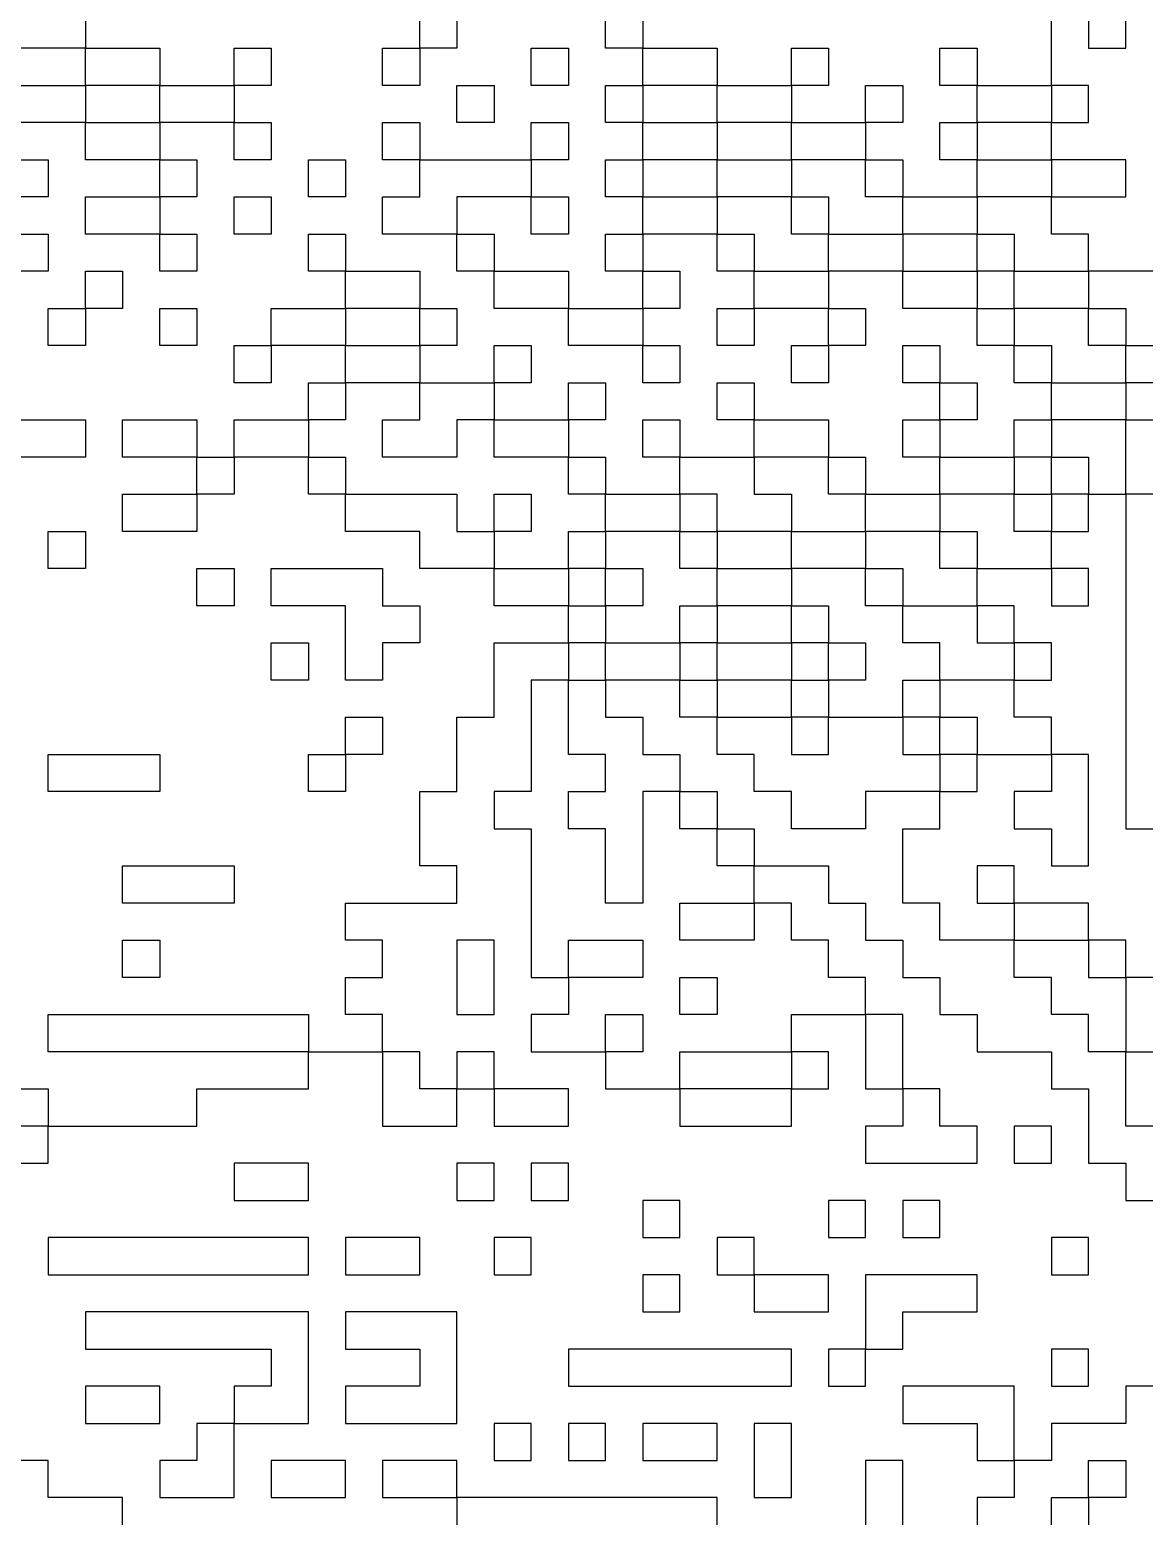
# Model space of a CAD drawing. Header units: inches. Extents: x 0.02 to 6.01, y 0.01 to 5.6.
# Drawn here: x 3.24 to 3.3868, y 2.5614 to 2.7572 of the extents above; entities that cross this region are included whole.
import ezdxf

# ---------------------------------------------------------------- set-up
doc = ezdxf.new("R2010")
doc.units = ezdxf.units.IN
doc.header["$MEASUREMENT"] = 0
for name, color, linetype in [('Bottom Layer', 5, 'Continuous'), ('Bottom Overlay', 54, 'Continuous'), ('Top Layer', 1, 'Continuous')]:
    doc.layers.add(name, color=color, linetype=linetype)

msp = doc.modelspace()

# ---------------------------------------------------------------- linework, layer by layer
at = {"layer": 'Bottom Layer'}
msp.add_lwpolyline([(4.54993, 5.5954, 0.01, 0.01, -0.760418), (3.00371, 0.01993, 0.01, 0.01, 0)], format="xyseb", dxfattribs=at)
at = {"layer": 'Bottom Overlay'}
for p, q in [((3.38436, 2.75471), (3.38436, 2.76939)), ((3.37457, 2.74981), (3.37457, 2.76449)), ((3.37947, 2.76449), (3.37947, 2.75471)), ((3.24735, 2.7596), (3.24735, 2.75471)), ((3.29139, 2.75471), (3.29139, 2.7596)), ((3.29628, 2.7596), (3.29628, 2.75471)), ((3.31585, 2.75471), (3.31585, 2.7596)), ((3.32075, 2.7596), (3.32075, 2.75471)), ((3.24735, 2.75471), (3.23756, 2.75471)), ((3.24735, 2.74981), (3.24735, 2.75471)), ((3.24735, 2.75471), (3.25713, 2.75471)), ((3.25713, 2.75471), (3.25713, 2.74981)), ((3.26692, 2.75471), (3.27181, 2.75471)), ((3.26692, 2.74981), (3.26692, 2.75471)), ((3.27181, 2.75471), (3.27181, 2.74981)), ((3.28649, 2.75471), (3.29139, 2.75471)), ((3.28649, 2.74981), (3.28649, 2.75471)), ((3.29628, 2.75471), (3.29139, 2.75471)), ((3.29139, 2.75471), (3.29139, 2.74981)), ((3.30607, 2.74981), (3.30607, 2.75471)), ((3.30607, 2.75471), (3.31096, 2.75471)), ((3.31096, 2.75471), (3.31096, 2.74981)), ((3.32075, 2.75471), (3.31585, 2.75471)), ((3.32075, 2.74981), (3.32075, 2.75471)), ((3.32075, 2.75471), (3.33053, 2.75471)), ((3.33053, 2.75471), (3.33053, 2.74981)), ((3.34032, 2.74981), (3.34032, 2.75471)), ((3.34032, 2.75471), (3.34521, 2.75471)), ((3.34521, 2.75471), (3.34521, 2.74981)), ((3.35989, 2.75471), (3.36479, 2.75471)), ((3.35989, 2.74981), (3.35989, 2.75471)), ((3.36479, 2.75471), (3.36479, 2.74981)), ((3.37947, 2.75471), (3.38436, 2.75471)), ((3.23756, 2.74981), (3.24735, 2.74981)), ((3.24735, 2.74981), (3.24735, 2.74492)), ((3.25713, 2.74981), (3.24735, 2.74981)), ((3.25713, 2.74492), (3.25713, 2.74981)), ((3.25713, 2.74981), (3.26692, 2.74981)), ((3.26692, 2.74981), (3.26692, 2.74492)), ((3.27181, 2.74981), (3.26692, 2.74981)), ((3.29139, 2.74981), (3.28649, 2.74981)), ((3.29628, 2.74492), (3.29628, 2.74981)), ((3.29628, 2.74981), (3.30117, 2.74981)), ((3.30117, 2.74981), (3.30117, 2.74492)), ((3.31096, 2.74981), (3.30607, 2.74981)), ((3.31585, 2.74492), (3.31585, 2.74981)), ((3.31585, 2.74981), (3.32075, 2.74981)), ((3.32075, 2.74981), (3.32075, 2.74492)), ((3.32564, 2.74981), (3.32075, 2.74981)), ((3.33053, 2.74981), (3.32564, 2.74981)), ((3.33053, 2.74492), (3.33053, 2.74981)), ((3.33053, 2.74981), (3.33543, 2.74981)), ((3.33543, 2.74981), (3.34032, 2.74981)), ((3.34521, 2.74981), (3.34032, 2.74981)), ((3.34032, 2.74981), (3.34032, 2.74492)), ((3.35011, 2.74981), (3.355, 2.74981)), ((3.35011, 2.74492), (3.35011, 2.74981)), ((3.355, 2.74981), (3.355, 2.74492)), ((3.36479, 2.74981), (3.35989, 2.74981)), ((3.36479, 2.74492), (3.36479, 2.74981)), ((3.36479, 2.74981), (3.37457, 2.74981)), ((3.37457, 2.74981), (3.37457, 2.74492)), ((3.37947, 2.74981), (3.37457, 2.74981)), ((3.37947, 2.74492), (3.37947, 2.74981)), ((3.24735, 2.74492), (3.23756, 2.74492)), ((3.24735, 2.74492), (3.25224, 2.74492)), ((3.24735, 2.74003), (3.24735, 2.74492)), ((3.25224, 2.74492), (3.25713, 2.74492)), ((3.25713, 2.74492), (3.25713, 2.74003)), ((3.26203, 2.74492), (3.25713, 2.74492)), ((3.26692, 2.74492), (3.26203, 2.74492)), ((3.26692, 2.74492), (3.27181, 2.74492)), ((3.26692, 2.74003), (3.26692, 2.74492)), ((3.27181, 2.74492), (3.27181, 2.74003)), ((3.28649, 2.74003), (3.28649, 2.74492)), ((3.28649, 2.74492), (3.29139, 2.74492)), ((3.29139, 2.74492), (3.29139, 2.74003)), ((3.30117, 2.74492), (3.29628, 2.74492)), ((3.30607, 2.74003), (3.30607, 2.74492)), ((3.30607, 2.74492), (3.31096, 2.74492)), ((3.31096, 2.74492), (3.31096, 2.74003)), ((3.32075, 2.74492), (3.31585, 2.74492)), ((3.32075, 2.74492), (3.32564, 2.74492)), ((3.32075, 2.74003), (3.32075, 2.74492)), ((3.32564, 2.74492), (3.33053, 2.74492)), ((3.33053, 2.74492), (3.33053, 2.74003)), ((3.34032, 2.74492), (3.33053, 2.74492)), ((3.34032, 2.74003), (3.34032, 2.74492)), ((3.34032, 2.74492), (3.35011, 2.74492)), ((3.355, 2.74492), (3.35011, 2.74492)), ((3.35011, 2.74492), (3.35011, 2.74003)), ((3.35989, 2.74003), (3.35989, 2.74492)), ((3.35989, 2.74492), (3.36479, 2.74492)), ((3.36479, 2.74492), (3.36479, 2.74003)), ((3.37457, 2.74492), (3.36479, 2.74492)), ((3.37457, 2.74003), (3.37457, 2.74492)), ((3.37457, 2.74492), (3.37947, 2.74492)), ((3.23756, 2.74003), (3.24245, 2.74003)), ((3.24245, 2.74003), (3.24245, 2.73513)), ((3.25713, 2.74003), (3.24735, 2.74003)), ((3.25713, 2.73513), (3.25713, 2.74003)), ((3.25713, 2.74003), (3.26203, 2.74003)), ((3.26203, 2.74003), (3.26203, 2.73513)), ((3.27181, 2.74003), (3.26692, 2.74003)), ((3.27671, 2.74003), (3.2816, 2.74003)), ((3.27671, 2.73513), (3.27671, 2.74003)), ((3.2816, 2.74003), (3.2816, 2.73513)), ((3.29139, 2.74003), (3.28649, 2.74003)), ((3.29139, 2.73513), (3.29139, 2.74003)), ((3.29139, 2.74003), (3.29628, 2.74003)), ((3.29628, 2.74003), (3.30117, 2.74003)), ((3.30117, 2.74003), (3.30607, 2.74003)), ((3.31096, 2.74003), (3.30607, 2.74003)), ((3.30607, 2.74003), (3.30607, 2.73513)), ((3.31585, 2.73513), (3.31585, 2.74003)), ((3.31585, 2.74003), (3.32075, 2.74003)), ((3.32075, 2.74003), (3.32075, 2.73513)), ((3.33053, 2.74003), (3.32075, 2.74003)), ((3.33053, 2.73513), (3.33053, 2.74003)), ((3.33053, 2.74003), (3.34032, 2.74003)), ((3.34032, 2.74003), (3.34032, 2.73513)), ((3.35011, 2.74003), (3.34032, 2.74003)), ((3.35011, 2.74003), (3.355, 2.74003)), ((3.35011, 2.73513), (3.35011, 2.74003)), ((3.355, 2.74003), (3.355, 2.73513)), ((3.36479, 2.74003), (3.35989, 2.74003)), ((3.36479, 2.73513), (3.36479, 2.74003)), ((3.36479, 2.74003), (3.37457, 2.74003)), ((3.37457, 2.74003), (3.37457, 2.73513)), ((3.38436, 2.74003), (3.37457, 2.74003)), ((3.38436, 2.73513), (3.38436, 2.74003)), ((3.24245, 2.73513), (3.23756, 2.73513)), ((3.24735, 2.73024), (3.24735, 2.73513)), ((3.24735, 2.73513), (3.25713, 2.73513)), ((3.25713, 2.73513), (3.25713, 2.73024)), ((3.26203, 2.73513), (3.25713, 2.73513)), ((3.26692, 2.73024), (3.26692, 2.73513)), ((3.26692, 2.73513), (3.27181, 2.73513)), ((3.27181, 2.73513), (3.27181, 2.73024)), ((3.2816, 2.73513), (3.27671, 2.73513)), ((3.28649, 2.73024), (3.28649, 2.73513)), ((3.28649, 2.73513), (3.29139, 2.73513)), ((3.30607, 2.73513), (3.29628, 2.73513)), ((3.29628, 2.73513), (3.29628, 2.73024)), ((3.30607, 2.73024), (3.30607, 2.73513)), ((3.30607, 2.73513), (3.31096, 2.73513)), ((3.31096, 2.73513), (3.31096, 2.73024)), ((3.32075, 2.73513), (3.31585, 2.73513)), ((3.32075, 2.73513), (3.33053, 2.73513)), ((3.32075, 2.73024), (3.32075, 2.73513)), ((3.33053, 2.73513), (3.33053, 2.73024)), ((3.34032, 2.73513), (3.33053, 2.73513)), ((3.34032, 2.73024), (3.34032, 2.73513)), ((3.34032, 2.73513), (3.34521, 2.73513)), ((3.34521, 2.73513), (3.34521, 2.73024)), ((3.355, 2.73513), (3.35011, 2.73513)), ((3.355, 2.73024), (3.355, 2.73513)), ((3.355, 2.73513), (3.36479, 2.73513)), ((3.36479, 2.73513), (3.36479, 2.73024)), ((3.36968, 2.73513), (3.36479, 2.73513)), ((3.37457, 2.73513), (3.36968, 2.73513)), ((3.37457, 2.73024), (3.37457, 2.73513)), ((3.37457, 2.73513), (3.38436, 2.73513)), ((3.23756, 2.73024), (3.24245, 2.73024)), ((3.24245, 2.73024), (3.24245, 2.72535)), ((3.25713, 2.73024), (3.24735, 2.73024)), ((3.25713, 2.72535), (3.25713, 2.73024)), ((3.25713, 2.73024), (3.26203, 2.73024)), ((3.26203, 2.73024), (3.26203, 2.72535)), ((3.27181, 2.73024), (3.26692, 2.73024)), ((3.27671, 2.72535), (3.27671, 2.73024)), ((3.27671, 2.73024), (3.2816, 2.73024)), ((3.2816, 2.73024), (3.2816, 2.72535)), ((3.29628, 2.73024), (3.28649, 2.73024)), ((3.29628, 2.73024), (3.30117, 2.73024)), ((3.29628, 2.72535), (3.29628, 2.73024)), ((3.30117, 2.73024), (3.30117, 2.72535)), ((3.31096, 2.73024), (3.30607, 2.73024)), ((3.31585, 2.72535), (3.31585, 2.73024)), ((3.31585, 2.73024), (3.32075, 2.73024)), ((3.32075, 2.73024), (3.32075, 2.72535)), ((3.33053, 2.73024), (3.32075, 2.73024)), ((3.33053, 2.72535), (3.33053, 2.73024)), ((3.33053, 2.73024), (3.33543, 2.73024)), ((3.33543, 2.73024), (3.33543, 2.72535)), ((3.34521, 2.73024), (3.34032, 2.73024)), ((3.34521, 2.73024), (3.35011, 2.73024)), ((3.34521, 2.72535), (3.34521, 2.73024)), ((3.35011, 2.73024), (3.355, 2.73024)), ((3.35989, 2.73024), (3.355, 2.73024)), ((3.355, 2.73024), (3.355, 2.72535)), ((3.36479, 2.73024), (3.35989, 2.73024)), ((3.36479, 2.72535), (3.36479, 2.73024)), ((3.36479, 2.73024), (3.36968, 2.73024)), ((3.36968, 2.73024), (3.36968, 2.72535)), ((3.37947, 2.73024), (3.37457, 2.73024)), ((3.37947, 2.72535), (3.37947, 2.73024)), ((3.24245, 2.72535), (3.23756, 2.72535)), ((3.24735, 2.72045), (3.24735, 2.72535)), ((3.24735, 2.72535), (3.25224, 2.72535)), ((3.25224, 2.72535), (3.25224, 2.72045)), ((3.26203, 2.72535), (3.25713, 2.72535)), ((3.2816, 2.72535), (3.27671, 2.72535)), ((3.2816, 2.72535), (3.29139, 2.72535)), ((3.2816, 2.72045), (3.2816, 2.72535)), ((3.29139, 2.72535), (3.29139, 2.72045)), ((3.30117, 2.72535), (3.29628, 2.72535)), ((3.30117, 2.72045), (3.30117, 2.72535)), ((3.30117, 2.72535), (3.31096, 2.72535)), ((3.31096, 2.72535), (3.31096, 2.72045)), ((3.32075, 2.72535), (3.31585, 2.72535)), ((3.32075, 2.72045), (3.32075, 2.72535)), ((3.32075, 2.72535), (3.32564, 2.72535)), ((3.32564, 2.72535), (3.32564, 2.72045)), ((3.33543, 2.72535), (3.33053, 2.72535)), ((3.33543, 2.72045), (3.33543, 2.72535)), ((3.33543, 2.72535), (3.34521, 2.72535)), ((3.355, 2.72535), (3.34521, 2.72535)), ((3.34521, 2.72535), (3.34521, 2.72045)), ((3.355, 2.72045), (3.355, 2.72535)), ((3.355, 2.72535), (3.36479, 2.72535)), ((3.36479, 2.72535), (3.36479, 2.72045)), ((3.36968, 2.72535), (3.36479, 2.72535)), ((3.36968, 2.72045), (3.36968, 2.72535)), ((3.36968, 2.72535), (3.37947, 2.72535)), ((3.37947, 2.72535), (3.37947, 2.72045)), ((3.38925, 2.72535), (3.37947, 2.72535)), ((3.24245, 2.71556), (3.24245, 2.72045)), ((3.24245, 2.72045), (3.24735, 2.72045)), ((3.25224, 2.72045), (3.24735, 2.72045)), ((3.24735, 2.72045), (3.24735, 2.71556)), ((3.25713, 2.71556), (3.25713, 2.72045)), ((3.25713, 2.72045), (3.26203, 2.72045)), ((3.26203, 2.72045), (3.26203, 2.71556)), ((3.27181, 2.71556), (3.27181, 2.72045)), ((3.27181, 2.72045), (3.2816, 2.72045)), ((3.2816, 2.72045), (3.2816, 2.71556)), ((3.29139, 2.72045), (3.2816, 2.72045)), ((3.29139, 2.71556), (3.29139, 2.72045)), ((3.29139, 2.72045), (3.29628, 2.72045)), ((3.29628, 2.72045), (3.29628, 2.71556)), ((3.31096, 2.72045), (3.30117, 2.72045)), ((3.31096, 2.72045), (3.31585, 2.72045)), ((3.31096, 2.71556), (3.31096, 2.72045)), ((3.31585, 2.72045), (3.32075, 2.72045)), ((3.32564, 2.72045), (3.32075, 2.72045)), ((3.32075, 2.72045), (3.32075, 2.71556)), ((3.33053, 2.71556), (3.33053, 2.72045)), ((3.33053, 2.72045), (3.33543, 2.72045)), ((3.34521, 2.72045), (3.33543, 2.72045)), ((3.33543, 2.72045), (3.33543, 2.71556)), ((3.34521, 2.71556), (3.34521, 2.72045)), ((3.34521, 2.72045), (3.35011, 2.72045)), ((3.35011, 2.72045), (3.35011, 2.71556)), ((3.35989, 2.72045), (3.355, 2.72045)), ((3.36479, 2.72045), (3.35989, 2.72045)), ((3.36479, 2.72045), (3.36968, 2.72045)), ((3.36479, 2.71556), (3.36479, 2.72045)), ((3.36968, 2.72045), (3.36968, 2.71556)), ((3.37947, 2.72045), (3.36968, 2.72045)), ((3.37947, 2.71556), (3.37947, 2.72045)), ((3.37947, 2.72045), (3.38436, 2.72045)), ((3.38436, 2.72045), (3.38436, 2.71556)), ((3.24735, 2.71556), (3.24245, 2.71556)), ((3.26203, 2.71556), (3.25713, 2.71556)), ((3.26692, 2.71067), (3.26692, 2.71556)), ((3.26692, 2.71556), (3.27181, 2.71556)), ((3.2816, 2.71556), (3.27181, 2.71556)), ((3.27181, 2.71556), (3.27181, 2.71067)), ((3.2816, 2.71067), (3.2816, 2.71556)), ((3.2816, 2.71556), (3.29139, 2.71556)), ((3.29139, 2.71556), (3.29139, 2.71067)), ((3.29628, 2.71556), (3.29139, 2.71556)), ((3.30117, 2.71556), (3.30607, 2.71556)), ((3.30117, 2.71067), (3.30117, 2.71556)), ((3.30607, 2.71556), (3.30607, 2.71067)), ((3.32075, 2.71556), (3.31096, 2.71556)), ((3.32075, 2.71067), (3.32075, 2.71556)), ((3.32075, 2.71556), (3.32564, 2.71556)), ((3.32564, 2.71556), (3.32564, 2.71067)), ((3.33543, 2.71556), (3.33053, 2.71556)), ((3.34032, 2.71067), (3.34032, 2.71556)), ((3.34032, 2.71556), (3.34521, 2.71556)), ((3.35011, 2.71556), (3.34521, 2.71556)), ((3.34521, 2.71556), (3.34521, 2.71067)), ((3.355, 2.71556), (3.35989, 2.71556)), ((3.355, 2.71067), (3.355, 2.71556)), ((3.35989, 2.71556), (3.35989, 2.71067)), ((3.36968, 2.71556), (3.36479, 2.71556)), ((3.36968, 2.71067), (3.36968, 2.71556)), ((3.36968, 2.71556), (3.37457, 2.71556)), ((3.37457, 2.71556), (3.37457, 2.71067)), ((3.38436, 2.71556), (3.37947, 2.71556)), ((3.38436, 2.71067), (3.38436, 2.71556)), ((3.38436, 2.71556), (3.38925, 2.71556)), ((3.27181, 2.71067), (3.26692, 2.71067)), ((3.27671, 2.70577), (3.27671, 2.71067)), ((3.27671, 2.71067), (3.2816, 2.71067)), ((3.28649, 2.71067), (3.2816, 2.71067)), ((3.2816, 2.71067), (3.2816, 2.70577)), ((3.29139, 2.71067), (3.28649, 2.71067)), ((3.29139, 2.71067), (3.30117, 2.71067)), ((3.29139, 2.70577), (3.29139, 2.71067)), ((3.30607, 2.71067), (3.30117, 2.71067)), ((3.30117, 2.71067), (3.30117, 2.70577)), ((3.31096, 2.70577), (3.31096, 2.71067)), ((3.31096, 2.71067), (3.31585, 2.71067)), ((3.31585, 2.71067), (3.31585, 2.70577)), ((3.32564, 2.71067), (3.32075, 2.71067)), ((3.33053, 2.70577), (3.33053, 2.71067)), ((3.33053, 2.71067), (3.33543, 2.71067)), ((3.33543, 2.71067), (3.33543, 2.70577)), ((3.34521, 2.71067), (3.34032, 2.71067)), ((3.35989, 2.71067), (3.355, 2.71067)), ((3.35989, 2.71067), (3.36479, 2.71067)), ((3.35989, 2.70577), (3.35989, 2.71067)), ((3.36479, 2.71067), (3.36479, 2.70577)), ((3.37457, 2.71067), (3.36968, 2.71067)), ((3.37457, 2.71067), (3.38436, 2.71067)), ((3.37457, 2.70577), (3.37457, 2.71067)), ((3.38436, 2.71067), (3.38436, 2.70577)), ((3.38925, 2.71067), (3.38436, 2.71067)), ((3.23756, 2.70577), (3.24735, 2.70577)), ((3.24735, 2.70577), (3.24735, 2.70088)), ((3.25224, 2.70088), (3.25224, 2.70577)), ((3.25224, 2.70577), (3.26203, 2.70577)), ((3.26203, 2.70577), (3.26203, 2.70088)), ((3.26692, 2.70088), (3.26692, 2.70577)), ((3.26692, 2.70577), (3.27671, 2.70577)), ((3.2816, 2.70577), (3.27671, 2.70577)), ((3.27671, 2.70577), (3.27671, 2.70088)), ((3.28649, 2.70088), (3.28649, 2.70577)), ((3.28649, 2.70577), (3.29139, 2.70577)), ((3.30117, 2.70577), (3.29628, 2.70577)), ((3.29628, 2.70577), (3.29628, 2.70088)), ((3.30117, 2.70088), (3.30117, 2.70577)), ((3.30117, 2.70577), (3.31096, 2.70577)), ((3.31096, 2.70577), (3.31096, 2.70088)), ((3.31585, 2.70577), (3.31096, 2.70577)), ((3.32075, 2.70577), (3.32564, 2.70577)), ((3.32075, 2.70088), (3.32075, 2.70577)), ((3.32564, 2.70577), (3.32564, 2.70088)), ((3.33543, 2.70577), (3.33053, 2.70577)), ((3.33543, 2.70577), (3.34032, 2.70577)), ((3.33543, 2.70088), (3.33543, 2.70577)), ((3.34032, 2.70577), (3.34521, 2.70577)), ((3.34521, 2.70577), (3.34521, 2.70088)), ((3.355, 2.70088), (3.355, 2.70577)), ((3.355, 2.70577), (3.35989, 2.70577)), ((3.36479, 2.70577), (3.35989, 2.70577)), ((3.35989, 2.70577), (3.35989, 2.70088)), ((3.36968, 2.70577), (3.37457, 2.70577)), ((3.36968, 2.70088), (3.36968, 2.70577)), ((3.37457, 2.70577), (3.37457, 2.70088)), ((3.38436, 2.70577), (3.37457, 2.70577)), ((3.38436, 2.69599), (3.38436, 2.70577)), ((3.38436, 2.70577), (3.38925, 2.70577)), ((3.24245, 2.70088), (3.23756, 2.70088)), ((3.24735, 2.70088), (3.24245, 2.70088)), ((3.25713, 2.70088), (3.25224, 2.70088)), ((3.26203, 2.70088), (3.25713, 2.70088)), ((3.26203, 2.69599), (3.26203, 2.70088)), ((3.26203, 2.70088), (3.26692, 2.70088)), ((3.26692, 2.70088), (3.26692, 2.69599)), ((3.27671, 2.70088), (3.26692, 2.70088)), ((3.27671, 2.69599), (3.27671, 2.70088)), ((3.27671, 2.70088), (3.2816, 2.70088)), ((3.2816, 2.70088), (3.2816, 2.69599)), ((3.29628, 2.70088), (3.28649, 2.70088)), ((3.31096, 2.70088), (3.30117, 2.70088)), ((3.31096, 2.69599), (3.31096, 2.70088)), ((3.31096, 2.70088), (3.31585, 2.70088)), ((3.31585, 2.70088), (3.31585, 2.69599)), ((3.32564, 2.70088), (3.32075, 2.70088)), ((3.32564, 2.69599), (3.32564, 2.70088)), ((3.32564, 2.70088), (3.33543, 2.70088)), ((3.33543, 2.70088), (3.33543, 2.69599)), ((3.34521, 2.70088), (3.33543, 2.70088)), ((3.34521, 2.69599), (3.34521, 2.70088)), ((3.34521, 2.70088), (3.35011, 2.70088)), ((3.35011, 2.70088), (3.35011, 2.69599)), ((3.35989, 2.70088), (3.355, 2.70088)), ((3.35989, 2.69599), (3.35989, 2.70088)), ((3.35989, 2.70088), (3.36968, 2.70088)), ((3.37457, 2.70088), (3.36968, 2.70088)), ((3.36968, 2.70088), (3.36968, 2.69599)), ((3.37457, 2.69599), (3.37457, 2.70088)), ((3.37457, 2.70088), (3.37947, 2.70088)), ((3.37947, 2.70088), (3.37947, 2.69599)), ((3.25224, 2.69109), (3.25224, 2.69599)), ((3.25224, 2.69599), (3.26203, 2.69599)), ((3.26692, 2.69599), (3.26203, 2.69599)), ((3.26203, 2.69599), (3.26203, 2.69109)), ((3.2816, 2.69599), (3.27671, 2.69599)), ((3.2816, 2.69599), (3.29628, 2.69599)), ((3.2816, 2.69109), (3.2816, 2.69599)), ((3.29628, 2.69599), (3.29628, 2.69109)), ((3.30117, 2.69109), (3.30117, 2.69599)), ((3.30117, 2.69599), (3.30607, 2.69599)), ((3.30607, 2.69599), (3.30607, 2.69109)), ((3.31585, 2.69599), (3.31096, 2.69599)), ((3.31585, 2.69109), (3.31585, 2.69599)), ((3.31585, 2.69599), (3.32564, 2.69599)), ((3.32564, 2.69599), (3.32564, 2.69109)), ((3.33053, 2.69599), (3.32564, 2.69599)), ((3.33053, 2.69109), (3.33053, 2.69599)), ((3.33543, 2.69599), (3.34032, 2.69599)), ((3.34032, 2.69599), (3.34032, 2.69109)), ((3.35011, 2.69599), (3.34521, 2.69599)), ((3.35011, 2.69599), (3.35989, 2.69599)), ((3.35011, 2.69109), (3.35011, 2.69599)), ((3.35989, 2.69599), (3.35989, 2.69109)), ((3.36479, 2.69599), (3.35989, 2.69599)), ((3.36968, 2.69599), (3.36479, 2.69599)), ((3.36968, 2.69109), (3.36968, 2.69599)), ((3.36968, 2.69599), (3.37457, 2.69599)), ((3.37457, 2.69599), (3.37457, 2.69109)), ((3.37947, 2.69599), (3.37457, 2.69599)), ((3.37947, 2.69109), (3.37947, 2.69599)), ((3.37947, 2.69599), (3.38436, 2.69599)), ((3.38925, 2.69599), (3.38436, 2.69599)), ((3.38436, 2.69599), (3.38436, 2.65195)), ((3.24245, 2.6862), (3.24245, 2.69109)), ((3.24245, 2.69109), (3.24735, 2.69109)), ((3.24735, 2.69109), (3.24735, 2.6862)), ((3.25713, 2.69109), (3.25224, 2.69109)), ((3.26203, 2.69109), (3.25713, 2.69109)), ((3.29139, 2.69109), (3.2816, 2.69109)), ((3.29139, 2.6862), (3.29139, 2.69109)), ((3.29628, 2.69109), (3.30117, 2.69109)), ((3.30607, 2.69109), (3.30117, 2.69109)), ((3.30117, 2.69109), (3.30117, 2.6862)), ((3.31096, 2.6862), (3.31096, 2.69109)), ((3.31096, 2.69109), (3.31585, 2.69109)), ((3.32075, 2.69109), (3.31585, 2.69109)), ((3.31585, 2.69109), (3.31585, 2.6862)), ((3.32564, 2.69109), (3.32075, 2.69109)), ((3.32564, 2.69109), (3.33053, 2.69109)), ((3.32564, 2.6862), (3.32564, 2.69109)), ((3.33053, 2.69109), (3.33053, 2.6862)), ((3.34032, 2.69109), (3.33053, 2.69109)), ((3.34032, 2.6862), (3.34032, 2.69109)), ((3.34032, 2.69109), (3.35011, 2.69109)), ((3.35011, 2.69109), (3.35011, 2.6862)), ((3.35989, 2.69109), (3.35011, 2.69109)), ((3.35989, 2.6862), (3.35989, 2.69109)), ((3.35989, 2.69109), (3.36479, 2.69109)), ((3.36479, 2.69109), (3.36479, 2.6862)), ((3.37457, 2.69109), (3.36968, 2.69109)), ((3.37457, 2.6862), (3.37457, 2.69109)), ((3.37457, 2.69109), (3.37947, 2.69109)), ((3.24735, 2.6862), (3.24245, 2.6862)), ((3.26203, 2.68131), (3.26203, 2.6862)), ((3.26203, 2.6862), (3.26692, 2.6862)), ((3.26692, 2.6862), (3.26692, 2.68131)), ((3.27181, 2.68131), (3.27181, 2.6862)), ((3.27181, 2.6862), (3.28649, 2.6862)), ((3.28649, 2.6862), (3.28649, 2.68131)), ((3.30117, 2.6862), (3.29139, 2.6862)), ((3.30117, 2.68131), (3.30117, 2.6862)), ((3.30117, 2.6862), (3.31096, 2.6862)), ((3.31585, 2.6862), (3.31096, 2.6862)), ((3.31096, 2.6862), (3.31096, 2.68131)), ((3.31585, 2.68131), (3.31585, 2.6862)), ((3.31585, 2.6862), (3.32075, 2.6862)), ((3.32075, 2.6862), (3.32075, 2.68131)), ((3.33053, 2.6862), (3.32564, 2.6862)), ((3.33053, 2.68131), (3.33053, 2.6862)), ((3.33053, 2.6862), (3.34032, 2.6862)), ((3.35011, 2.6862), (3.34032, 2.6862)), ((3.34032, 2.6862), (3.34032, 2.68131)), ((3.35011, 2.6862), (3.355, 2.6862)), ((3.35011, 2.68131), (3.35011, 2.6862)), ((3.355, 2.6862), (3.355, 2.68131)), ((3.36479, 2.6862), (3.35989, 2.6862)), ((3.36479, 2.68131), (3.36479, 2.6862)), ((3.36479, 2.6862), (3.37457, 2.6862)), ((3.37457, 2.6862), (3.37457, 2.68131)), ((3.37947, 2.6862), (3.37457, 2.6862)), ((3.37947, 2.68131), (3.37947, 2.6862)), ((3.26692, 2.68131), (3.26203, 2.68131)), ((3.27671, 2.68131), (3.27181, 2.68131)), ((3.2816, 2.68131), (3.27671, 2.68131)), ((3.2816, 2.67152), (3.2816, 2.68131)), ((3.28649, 2.68131), (3.29139, 2.68131)), ((3.29139, 2.68131), (3.29139, 2.67641)), ((3.31096, 2.68131), (3.30117, 2.68131)), ((3.31096, 2.67641), (3.31096, 2.68131)), ((3.31096, 2.68131), (3.31585, 2.68131)), ((3.31585, 2.68131), (3.31585, 2.67641)), ((3.32075, 2.68131), (3.31585, 2.68131)), ((3.32564, 2.67641), (3.32564, 2.68131)), ((3.32564, 2.68131), (3.33053, 2.68131)), ((3.34032, 2.68131), (3.33053, 2.68131)), ((3.33053, 2.68131), (3.33053, 2.67641)), ((3.34032, 2.67641), (3.34032, 2.68131)), ((3.34032, 2.68131), (3.34521, 2.68131)), ((3.34521, 2.68131), (3.34521, 2.67641)), ((3.355, 2.68131), (3.35011, 2.68131)), ((3.355, 2.67641), (3.355, 2.68131)), ((3.355, 2.68131), (3.36479, 2.68131)), ((3.36479, 2.68131), (3.36479, 2.67641)), ((3.36968, 2.68131), (3.36479, 2.68131)), ((3.36968, 2.67641), (3.36968, 2.68131)), ((3.37457, 2.68131), (3.37947, 2.68131)), ((3.27181, 2.67641), (3.27671, 2.67641)), ((3.27181, 2.67152), (3.27181, 2.67641)), ((3.27671, 2.67641), (3.27671, 2.67152)), ((3.29139, 2.67641), (3.28649, 2.67641)), ((3.28649, 2.67641), (3.28649, 2.67152)), ((3.30117, 2.66663), (3.30117, 2.67641)), ((3.30117, 2.67641), (3.31096, 2.67641)), ((3.31585, 2.67641), (3.31096, 2.67641)), ((3.31096, 2.67641), (3.31096, 2.67152)), ((3.31585, 2.67152), (3.31585, 2.67641)), ((3.31585, 2.67641), (3.32564, 2.67641)), ((3.32564, 2.67641), (3.32564, 2.67152)), ((3.33053, 2.67641), (3.32564, 2.67641)), ((3.33053, 2.67152), (3.33053, 2.67641)), ((3.33053, 2.67641), (3.34032, 2.67641)), ((3.34032, 2.67641), (3.34032, 2.67152)), ((3.34521, 2.67641), (3.34032, 2.67641)), ((3.34521, 2.67152), (3.34521, 2.67641)), ((3.34521, 2.67641), (3.35011, 2.67641)), ((3.35011, 2.67641), (3.35011, 2.67152)), ((3.35989, 2.67641), (3.355, 2.67641)), ((3.35989, 2.67152), (3.35989, 2.67641)), ((3.36479, 2.67641), (3.36968, 2.67641)), ((3.36968, 2.67641), (3.36968, 2.67152)), ((3.37457, 2.67641), (3.36968, 2.67641)), ((3.37457, 2.67152), (3.37457, 2.67641)), ((3.27671, 2.67152), (3.27181, 2.67152)), ((3.28649, 2.67152), (3.2816, 2.67152)), ((3.31096, 2.67152), (3.30607, 2.67152)), ((3.30607, 2.67152), (3.30607, 2.65684)), ((3.31096, 2.66173), (3.31096, 2.67152)), ((3.31096, 2.67152), (3.31585, 2.67152)), ((3.32564, 2.67152), (3.31585, 2.67152)), ((3.31585, 2.67152), (3.31585, 2.66663)), ((3.32564, 2.67152), (3.33053, 2.67152)), ((3.32564, 2.66663), (3.32564, 2.67152)), ((3.33053, 2.67152), (3.33053, 2.66663)), ((3.34032, 2.67152), (3.33053, 2.67152)), ((3.34032, 2.66663), (3.34032, 2.67152)), ((3.34032, 2.67152), (3.34521, 2.67152)), ((3.34521, 2.67152), (3.34521, 2.66663)), ((3.35011, 2.67152), (3.34521, 2.67152)), ((3.355, 2.66663), (3.355, 2.67152)), ((3.355, 2.67152), (3.35989, 2.67152)), ((3.36968, 2.67152), (3.35989, 2.67152)), ((3.35989, 2.67152), (3.35989, 2.66663)), ((3.36968, 2.66663), (3.36968, 2.67152)), ((3.36968, 2.67152), (3.37457, 2.67152)), ((3.2816, 2.66173), (3.2816, 2.66663)), ((3.2816, 2.66663), (3.28649, 2.66663)), ((3.28649, 2.66663), (3.28649, 2.66173)), ((3.29628, 2.65684), (3.29628, 2.66663)), ((3.29628, 2.66663), (3.30117, 2.66663)), ((3.31585, 2.66663), (3.32075, 2.66663)), ((3.32075, 2.66663), (3.32075, 2.66173)), ((3.33053, 2.66663), (3.32564, 2.66663)), ((3.33053, 2.66173), (3.33053, 2.66663)), ((3.33053, 2.66663), (3.34032, 2.66663)), ((3.34521, 2.66663), (3.34032, 2.66663)), ((3.34032, 2.66663), (3.34032, 2.66173)), ((3.34521, 2.66173), (3.34521, 2.66663)), ((3.34521, 2.66663), (3.355, 2.66663)), ((3.35989, 2.66663), (3.355, 2.66663)), ((3.355, 2.66663), (3.355, 2.66173)), ((3.35989, 2.66173), (3.35989, 2.66663)), ((3.35989, 2.66663), (3.36479, 2.66663)), ((3.36479, 2.66663), (3.36479, 2.66173)), ((3.37457, 2.66663), (3.36968, 2.66663)), ((3.37457, 2.66173), (3.37457, 2.66663)), ((3.24245, 2.65684), (3.24245, 2.66173)), ((3.24245, 2.66173), (3.24735, 2.66173)), ((3.24735, 2.66173), (3.25224, 2.66173)), ((3.25224, 2.66173), (3.25713, 2.66173)), ((3.25713, 2.66173), (3.25713, 2.65684)), ((3.27671, 2.65684), (3.27671, 2.66173)), ((3.27671, 2.66173), (3.2816, 2.66173)), ((3.2816, 2.66173), (3.2816, 2.65684)), ((3.28649, 2.66173), (3.2816, 2.66173)), ((3.31585, 2.66173), (3.31096, 2.66173)), ((3.31585, 2.65684), (3.31585, 2.66173)), ((3.32075, 2.66173), (3.32564, 2.66173)), ((3.32564, 2.66173), (3.32564, 2.65684)), ((3.33543, 2.66173), (3.33053, 2.66173)), ((3.33543, 2.65684), (3.33543, 2.66173)), ((3.34032, 2.66173), (3.34521, 2.66173)), ((3.355, 2.66173), (3.35989, 2.66173)), ((3.35989, 2.66173), (3.35989, 2.65684)), ((3.36479, 2.66173), (3.35989, 2.66173)), ((3.36479, 2.66173), (3.37457, 2.66173)), ((3.36479, 2.65684), (3.36479, 2.66173)), ((3.37457, 2.66173), (3.37457, 2.65684)), ((3.37947, 2.66173), (3.37457, 2.66173)), ((3.37947, 2.64705), (3.37947, 2.66173)), ((3.25713, 2.65684), (3.24245, 2.65684)), ((3.2816, 2.65684), (3.27671, 2.65684)), ((3.29139, 2.64705), (3.29139, 2.65684)), ((3.29139, 2.65684), (3.29628, 2.65684)), ((3.30607, 2.65684), (3.30117, 2.65684)), ((3.30117, 2.65684), (3.30117, 2.65195)), ((3.31096, 2.65195), (3.31096, 2.65684)), ((3.31096, 2.65684), (3.31585, 2.65684)), ((3.32564, 2.65684), (3.32075, 2.65684)), ((3.32075, 2.65684), (3.32075, 2.64216)), ((3.32564, 2.65684), (3.33053, 2.65684)), ((3.32564, 2.65195), (3.32564, 2.65684)), ((3.33053, 2.65684), (3.33053, 2.65195)), ((3.34032, 2.65684), (3.33543, 2.65684)), ((3.34032, 2.65195), (3.34032, 2.65684)), ((3.35989, 2.65684), (3.35011, 2.65684)), ((3.35011, 2.65684), (3.35011, 2.65195)), ((3.35989, 2.65195), (3.35989, 2.65684)), ((3.35989, 2.65684), (3.36479, 2.65684)), ((3.37457, 2.65684), (3.36968, 2.65684)), ((3.36968, 2.65684), (3.36968, 2.65195)), ((3.30117, 2.65195), (3.30607, 2.65195)), ((3.30607, 2.65195), (3.30607, 2.63237)), ((3.31585, 2.65195), (3.31096, 2.65195)), ((3.31585, 2.64216), (3.31585, 2.65195)), ((3.33053, 2.65195), (3.32564, 2.65195)), ((3.33053, 2.65195), (3.33543, 2.65195)), ((3.33053, 2.64705), (3.33053, 2.65195)), ((3.33543, 2.65195), (3.33543, 2.64705)), ((3.35011, 2.65195), (3.34032, 2.65195)), ((3.355, 2.64216), (3.355, 2.65195)), ((3.355, 2.65195), (3.35989, 2.65195)), ((3.36968, 2.65195), (3.37457, 2.65195)), ((3.37457, 2.65195), (3.37457, 2.64705)), ((3.38436, 2.65195), (3.38925, 2.65195)), ((3.25224, 2.64216), (3.25224, 2.64705)), ((3.25224, 2.64705), (3.26692, 2.64705)), ((3.26692, 2.64705), (3.26692, 2.64216)), ((3.29628, 2.64705), (3.29139, 2.64705)), ((3.29628, 2.64216), (3.29628, 2.64705)), ((3.33543, 2.64705), (3.33053, 2.64705)), ((3.33543, 2.64216), (3.33543, 2.64705)), ((3.33543, 2.64705), (3.34521, 2.64705)), ((3.34521, 2.64705), (3.34521, 2.64216)), ((3.36968, 2.64705), (3.36479, 2.64705)), ((3.36479, 2.64705), (3.36479, 2.64216)), ((3.36968, 2.64216), (3.36968, 2.64705)), ((3.37457, 2.64705), (3.37947, 2.64705)), ((3.25713, 2.64216), (3.25224, 2.64216)), ((3.26203, 2.64216), (3.25713, 2.64216)), ((3.26692, 2.64216), (3.26203, 2.64216)), ((3.2816, 2.63727), (3.2816, 2.64216)), ((3.2816, 2.64216), (3.29628, 2.64216)), ((3.32075, 2.64216), (3.31585, 2.64216)), ((3.32564, 2.63727), (3.32564, 2.64216)), ((3.32564, 2.64216), (3.33053, 2.64216)), ((3.33053, 2.64216), (3.33543, 2.64216)), ((3.33543, 2.64216), (3.33543, 2.63727)), ((3.34032, 2.64216), (3.33543, 2.64216)), ((3.34032, 2.63727), (3.34032, 2.64216)), ((3.34521, 2.64216), (3.35011, 2.64216)), ((3.35011, 2.64216), (3.35011, 2.63727)), ((3.35989, 2.64216), (3.355, 2.64216)), ((3.35989, 2.63727), (3.35989, 2.64216)), ((3.36479, 2.64216), (3.36968, 2.64216)), ((3.37947, 2.64216), (3.36968, 2.64216)), ((3.36968, 2.64216), (3.36968, 2.63727)), ((3.37947, 2.63727), (3.37947, 2.64216)), ((3.25224, 2.63237), (3.25224, 2.63727)), ((3.25224, 2.63727), (3.25713, 2.63727)), ((3.25713, 2.63727), (3.25713, 2.63237)), ((3.28649, 2.63727), (3.2816, 2.63727)), ((3.28649, 2.63237), (3.28649, 2.63727)), ((3.30117, 2.63727), (3.29628, 2.63727)), ((3.29628, 2.63727), (3.29628, 2.63237)), ((3.30117, 2.62748), (3.30117, 2.63727)), ((3.31096, 2.63237), (3.31096, 2.63727)), ((3.31096, 2.63727), (3.32075, 2.63727)), ((3.32075, 2.63727), (3.32075, 2.63237)), ((3.33543, 2.63727), (3.32564, 2.63727)), ((3.34521, 2.63727), (3.34032, 2.63727)), ((3.34521, 2.63237), (3.34521, 2.63727)), ((3.35011, 2.63727), (3.355, 2.63727)), ((3.355, 2.63727), (3.355, 2.63237)), ((3.36968, 2.63727), (3.35989, 2.63727)), ((3.36968, 2.63237), (3.36968, 2.63727)), ((3.36968, 2.63727), (3.37947, 2.63727)), ((3.37947, 2.63727), (3.37947, 2.63237)), ((3.38436, 2.63727), (3.37947, 2.63727)), ((3.38436, 2.63237), (3.38436, 2.63727)), ((3.25713, 2.63237), (3.25224, 2.63237)), ((3.2816, 2.62748), (3.2816, 2.63237)), ((3.2816, 2.63237), (3.28649, 2.63237)), ((3.29628, 2.63237), (3.29628, 2.62748)), ((3.30607, 2.63237), (3.31096, 2.63237)), ((3.32075, 2.63237), (3.31096, 2.63237)), ((3.31096, 2.63237), (3.31096, 2.62748)), ((3.32564, 2.62748), (3.32564, 2.63237)), ((3.32564, 2.63237), (3.33053, 2.63237)), ((3.33053, 2.63237), (3.33053, 2.62748)), ((3.35011, 2.63237), (3.34521, 2.63237)), ((3.35011, 2.62748), (3.35011, 2.63237)), ((3.355, 2.63237), (3.35989, 2.63237)), ((3.35989, 2.63237), (3.35989, 2.62748)), ((3.37457, 2.63237), (3.36968, 2.63237)), ((3.37457, 2.62748), (3.37457, 2.63237)), ((3.37947, 2.63237), (3.38436, 2.63237)), ((3.38436, 2.63237), (3.38436, 2.62259)), ((3.38925, 2.63237), (3.38436, 2.63237)), ((3.24245, 2.62748), (3.24735, 2.62748)), ((3.24245, 2.62259), (3.24245, 2.62748)), ((3.24735, 2.62748), (3.27671, 2.62748)), ((3.27671, 2.62748), (3.27671, 2.62259)), ((3.28649, 2.62748), (3.2816, 2.62748)), ((3.28649, 2.62259), (3.28649, 2.62748)), ((3.29628, 2.62748), (3.30117, 2.62748)), ((3.31096, 2.62748), (3.30607, 2.62748)), ((3.30607, 2.62748), (3.30607, 2.62259)), ((3.31585, 2.62259), (3.31585, 2.62748)), ((3.31585, 2.62748), (3.32075, 2.62748)), ((3.32075, 2.62748), (3.32075, 2.62259)), ((3.33053, 2.62748), (3.32564, 2.62748)), ((3.34032, 2.62259), (3.34032, 2.62748)), ((3.34032, 2.62748), (3.35011, 2.62748)), ((3.35011, 2.62748), (3.35011, 2.61769)), ((3.355, 2.62748), (3.35011, 2.62748)), ((3.355, 2.61769), (3.355, 2.62748)), ((3.35989, 2.62748), (3.36479, 2.62748)), ((3.36479, 2.62748), (3.36479, 2.62259)), ((3.37947, 2.62748), (3.37457, 2.62748)), ((3.37947, 2.62259), (3.37947, 2.62748)), ((3.27671, 2.62259), (3.24245, 2.62259)), ((3.27671, 2.61769), (3.27671, 2.62259)), ((3.27671, 2.62259), (3.28649, 2.62259)), ((3.28649, 2.62259), (3.28649, 2.6128)), ((3.29139, 2.62259), (3.28649, 2.62259)), ((3.29139, 2.61769), (3.29139, 2.62259)), ((3.30117, 2.62259), (3.29628, 2.62259)), ((3.29628, 2.62259), (3.29628, 2.61769)), ((3.30117, 2.61769), (3.30117, 2.62259)), ((3.30607, 2.62259), (3.31585, 2.62259)), ((3.32075, 2.62259), (3.31585, 2.62259)), ((3.31585, 2.62259), (3.31585, 2.61769)), ((3.32564, 2.61769), (3.32564, 2.62259)), ((3.32564, 2.62259), (3.33053, 2.62259)), ((3.33053, 2.62259), (3.33543, 2.62259)), ((3.33543, 2.62259), (3.34032, 2.62259)), ((3.34032, 2.62259), (3.34032, 2.61769)), ((3.34521, 2.62259), (3.34032, 2.62259)), ((3.34521, 2.61769), (3.34521, 2.62259)), ((3.36479, 2.62259), (3.37457, 2.62259)), ((3.37457, 2.62259), (3.37457, 2.61769)), ((3.38436, 2.62259), (3.37947, 2.62259)), ((3.38436, 2.6128), (3.38436, 2.62259)), ((3.38436, 2.62259), (3.38925, 2.62259)), ((3.23756, 2.61769), (3.24245, 2.61769)), ((3.24245, 2.61769), (3.24245, 2.6128)), ((3.26203, 2.6128), (3.26203, 2.61769)), ((3.26203, 2.61769), (3.27671, 2.61769)), ((3.29628, 2.61769), (3.29139, 2.61769)), ((3.29628, 2.6128), (3.29628, 2.61769)), ((3.29628, 2.61769), (3.30117, 2.61769)), ((3.30117, 2.61769), (3.30117, 2.6128)), ((3.31096, 2.61769), (3.30117, 2.61769)), ((3.31096, 2.6128), (3.31096, 2.61769)), ((3.31585, 2.61769), (3.32564, 2.61769)), ((3.34032, 2.61769), (3.32564, 2.61769)), ((3.32564, 2.61769), (3.32564, 2.6128)), ((3.34032, 2.6128), (3.34032, 2.61769)), ((3.34032, 2.61769), (3.34521, 2.61769)), ((3.35011, 2.61769), (3.355, 2.61769)), ((3.355, 2.61769), (3.355, 2.6128)), ((3.35989, 2.61769), (3.355, 2.61769)), ((3.35989, 2.6128), (3.35989, 2.61769)), ((3.37457, 2.61769), (3.37947, 2.61769)), ((3.37947, 2.61769), (3.37947, 2.60791)), ((3.24245, 2.6128), (3.22777, 2.6128)), ((3.24245, 2.6128), (3.26203, 2.6128)), ((3.24245, 2.60791), (3.24245, 2.6128)), ((3.28649, 2.6128), (3.29628, 2.6128)), ((3.30117, 2.6128), (3.31096, 2.6128)), ((3.32564, 2.6128), (3.34032, 2.6128)), ((3.355, 2.6128), (3.35011, 2.6128)), ((3.35011, 2.6128), (3.35011, 2.60791)), ((3.36479, 2.6128), (3.35989, 2.6128)), ((3.36479, 2.60791), (3.36479, 2.6128)), ((3.37457, 2.6128), (3.36968, 2.6128)), ((3.36968, 2.6128), (3.36968, 2.60791)), ((3.37457, 2.60791), (3.37457, 2.6128)), ((3.38925, 2.6128), (3.38436, 2.6128)), ((3.22777, 2.60791), (3.24245, 2.60791)), ((3.27671, 2.60791), (3.26692, 2.60791)), ((3.26692, 2.60791), (3.26692, 2.60301)), ((3.27671, 2.60301), (3.27671, 2.60791)), ((3.30117, 2.60791), (3.29628, 2.60791)), ((3.29628, 2.60791), (3.29628, 2.60301)), ((3.30117, 2.60301), (3.30117, 2.60791)), ((3.31096, 2.60791), (3.30607, 2.60791)), ((3.30607, 2.60791), (3.30607, 2.60301)), ((3.31096, 2.60301), (3.31096, 2.60791)), ((3.35011, 2.60791), (3.36479, 2.60791)), ((3.36968, 2.60791), (3.37457, 2.60791)), ((3.37947, 2.60791), (3.38436, 2.60791)), ((3.38436, 2.60791), (3.38436, 2.60301)), ((3.26692, 2.60301), (3.27671, 2.60301)), ((3.29628, 2.60301), (3.30117, 2.60301)), ((3.30607, 2.60301), (3.31096, 2.60301)), ((3.32564, 2.60301), (3.32075, 2.60301)), ((3.32075, 2.60301), (3.32075, 2.59812)), ((3.32564, 2.59812), (3.32564, 2.60301)), ((3.35011, 2.60301), (3.34521, 2.60301)), ((3.34521, 2.60301), (3.34521, 2.59812)), ((3.35011, 2.59812), (3.35011, 2.60301)), ((3.35989, 2.60301), (3.355, 2.60301)), ((3.355, 2.60301), (3.355, 2.59812)), ((3.35989, 2.59812), (3.35989, 2.60301)), ((3.38436, 2.60301), (3.39415, 2.60301)), ((3.27671, 2.59812), (3.24245, 2.59812)), ((3.24245, 2.59812), (3.24245, 2.59323)), ((3.27671, 2.59323), (3.27671, 2.59812)), ((3.29139, 2.59812), (3.2816, 2.59812)), ((3.2816, 2.59812), (3.2816, 2.59323)), ((3.29139, 2.59323), (3.29139, 2.59812)), ((3.30607, 2.59812), (3.30117, 2.59812)), ((3.30117, 2.59812), (3.30117, 2.59323)), ((3.30607, 2.59323), (3.30607, 2.59812)), ((3.32075, 2.59812), (3.32564, 2.59812)), ((3.33543, 2.59812), (3.33053, 2.59812)), ((3.33053, 2.59812), (3.33053, 2.59323)), ((3.33543, 2.59323), (3.33543, 2.59812)), ((3.34521, 2.59812), (3.35011, 2.59812)), ((3.355, 2.59812), (3.35989, 2.59812)), ((3.37947, 2.59812), (3.37457, 2.59812)), ((3.37457, 2.59812), (3.37457, 2.59323)), ((3.37947, 2.59323), (3.37947, 2.59812)), ((3.24245, 2.59323), (3.27671, 2.59323)), ((3.2816, 2.59323), (3.29139, 2.59323)), ((3.30117, 2.59323), (3.30607, 2.59323)), ((3.32564, 2.59323), (3.32075, 2.59323)), ((3.32075, 2.59323), (3.32075, 2.58833)), ((3.32564, 2.58833), (3.32564, 2.59323)), ((3.33053, 2.59323), (3.33543, 2.59323)), ((3.33543, 2.59323), (3.33543, 2.58833)), ((3.34521, 2.59323), (3.33543, 2.59323)), ((3.34521, 2.58833), (3.34521, 2.59323)), ((3.36479, 2.59323), (3.35011, 2.59323)), ((3.35011, 2.59323), (3.35011, 2.58344)), ((3.36479, 2.58833), (3.36479, 2.59323)), ((3.37457, 2.59323), (3.37947, 2.59323)), ((3.27671, 2.58833), (3.24735, 2.58833)), ((3.24735, 2.58833), (3.24735, 2.58344)), ((3.27671, 2.57365), (3.27671, 2.58833)), ((3.29628, 2.58833), (3.2816, 2.58833)), ((3.2816, 2.58833), (3.2816, 2.58344)), ((3.29628, 2.58344), (3.29628, 2.58833)), ((3.32075, 2.58833), (3.32564, 2.58833)), ((3.33543, 2.58833), (3.34521, 2.58833)), ((3.355, 2.58344), (3.355, 2.58833)), ((3.355, 2.58833), (3.36479, 2.58833)), ((3.24735, 2.58344), (3.27181, 2.58344)), ((3.27181, 2.58344), (3.27181, 2.57855)), ((3.2816, 2.58344), (3.29139, 2.58344)), ((3.29139, 2.58344), (3.29139, 2.57855)), ((3.29628, 2.57365), (3.29628, 2.58344)), ((3.34032, 2.58344), (3.31096, 2.58344)), ((3.31096, 2.58344), (3.31096, 2.57855)), ((3.34032, 2.57855), (3.34032, 2.58344)), ((3.35011, 2.58344), (3.34521, 2.58344)), ((3.34521, 2.58344), (3.34521, 2.57855)), ((3.35011, 2.58344), (3.355, 2.58344)), ((3.35011, 2.57855), (3.35011, 2.58344)), ((3.37947, 2.58344), (3.37457, 2.58344)), ((3.37457, 2.58344), (3.37457, 2.57855)), ((3.37947, 2.57855), (3.37947, 2.58344)), ((3.25713, 2.57855), (3.24735, 2.57855)), ((3.24735, 2.57855), (3.24735, 2.57365)), ((3.25713, 2.57365), (3.25713, 2.57855)), ((3.27181, 2.57855), (3.26692, 2.57855)), ((3.26692, 2.57855), (3.26692, 2.57365)), ((3.29139, 2.57855), (3.2816, 2.57855)), ((3.2816, 2.57855), (3.2816, 2.57365)), ((3.31096, 2.57855), (3.34032, 2.57855)), ((3.34521, 2.57855), (3.35011, 2.57855)), ((3.36968, 2.57855), (3.355, 2.57855)), ((3.355, 2.57855), (3.355, 2.57365)), ((3.36968, 2.56876), (3.36968, 2.57855)), ((3.37457, 2.57855), (3.37947, 2.57855)), ((3.38925, 2.57855), (3.38436, 2.57855)), ((3.38436, 2.57855), (3.38436, 2.57365)), ((3.24735, 2.57365), (3.25713, 2.57365)), ((3.26692, 2.57365), (3.26203, 2.57365)), ((3.26203, 2.57365), (3.26203, 2.56876)), ((3.26692, 2.57365), (3.27671, 2.57365)), ((3.26692, 2.56876), (3.26692, 2.57365)), ((3.2816, 2.57365), (3.29628, 2.57365)), ((3.30607, 2.57365), (3.30117, 2.57365)), ((3.30117, 2.57365), (3.30117, 2.56876)), ((3.30607, 2.56876), (3.30607, 2.57365)), ((3.31585, 2.57365), (3.31096, 2.57365)), ((3.31096, 2.57365), (3.31096, 2.56876)), ((3.31585, 2.56876), (3.31585, 2.57365)), ((3.33053, 2.57365), (3.32075, 2.57365)), ((3.32075, 2.57365), (3.32075, 2.56876)), ((3.33053, 2.56876), (3.33053, 2.57365)), ((3.34032, 2.57365), (3.33543, 2.57365)), ((3.33543, 2.57365), (3.33543, 2.56387)), ((3.34032, 2.56876), (3.34032, 2.57365)), ((3.355, 2.57365), (3.36479, 2.57365)), ((3.36479, 2.57365), (3.36479, 2.56876)), ((3.38436, 2.57365), (3.37457, 2.57365)), ((3.37457, 2.57365), (3.37457, 2.56876)), ((3.24245, 2.56876), (3.23756, 2.56876)), ((3.24245, 2.56387), (3.24245, 2.56876)), ((3.26203, 2.56876), (3.25713, 2.56876)), ((3.25713, 2.56876), (3.25713, 2.56387)), ((3.26692, 2.56387), (3.26692, 2.56876)), ((3.2816, 2.56876), (3.27181, 2.56876)), ((3.27181, 2.56876), (3.27181, 2.56387)), ((3.2816, 2.56387), (3.2816, 2.56876)), ((3.29628, 2.56876), (3.28649, 2.56876)), ((3.28649, 2.56876), (3.28649, 2.56387)), ((3.29628, 2.56387), (3.29628, 2.56876)), ((3.30117, 2.56876), (3.30607, 2.56876)), ((3.31096, 2.56876), (3.31585, 2.56876)), ((3.32075, 2.56876), (3.33053, 2.56876)), ((3.34032, 2.56387), (3.34032, 2.56876)), ((3.355, 2.56876), (3.35011, 2.56876)), ((3.35011, 2.56876), (3.35011, 2.55897)), ((3.355, 2.55408), (3.355, 2.56876)), ((3.36479, 2.56876), (3.36968, 2.56876)), ((3.37457, 2.56876), (3.36968, 2.56876)), ((3.36968, 2.56876), (3.36968, 2.56387)), ((3.37947, 2.56876), (3.38436, 2.56876)), ((3.37947, 2.56387), (3.37947, 2.56876)), ((3.38436, 2.56876), (3.38436, 2.56387)), ((3.25224, 2.56387), (3.24245, 2.56387)), ((3.25224, 2.55897), (3.25224, 2.56387)), ((3.25713, 2.56387), (3.26692, 2.56387)), ((3.27181, 2.56387), (3.2816, 2.56387)), ((3.28649, 2.56387), (3.29628, 2.56387)), ((3.29628, 2.56387), (3.29628, 2.55897)), ((3.33053, 2.56387), (3.29628, 2.56387)), ((3.33053, 2.55897), (3.33053, 2.56387)), ((3.33543, 2.56387), (3.34032, 2.56387)), ((3.36968, 2.56387), (3.36479, 2.56387)), ((3.36479, 2.56387), (3.36479, 2.55897)), ((3.37457, 2.55897), (3.37457, 2.56387)), ((3.37457, 2.56387), (3.37947, 2.56387)), ((3.38436, 2.56387), (3.37947, 2.56387)), ((3.37947, 2.56387), (3.37947, 2.55897))]:
    msp.add_line(p, q, dxfattribs=at)
at = {"layer": 'Top Layer'}
msp.add_lwpolyline([(4.54809, 5.5936, 0.01, 0.01, -0.760418), (3.00187, 0.01813, 0.01, 0.01, 0)], format="xyseb", dxfattribs=at)

doc.saveas('drawing.dxf')
